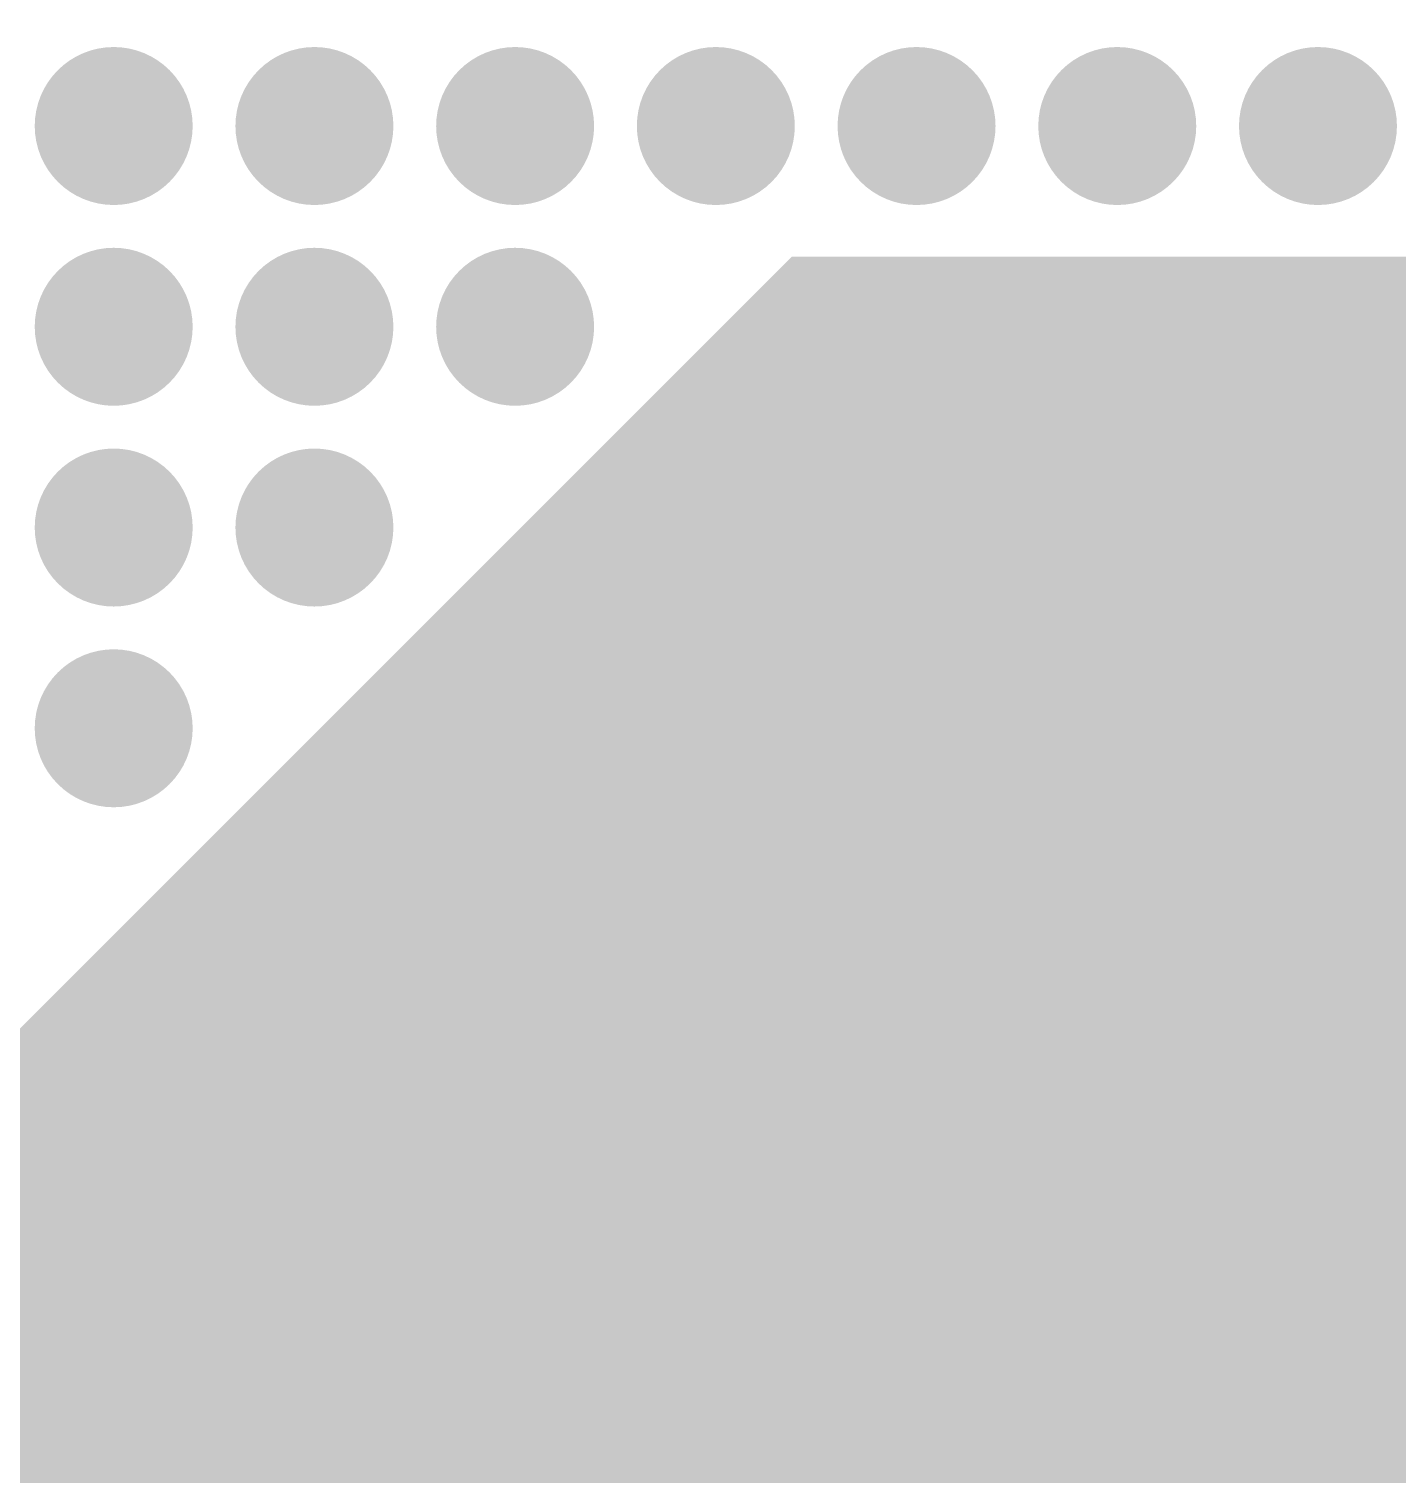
# Model space of a CAD drawing. Extents: x -11 to 221, y -93 to 178.
# Drawn here: x 108.15 to 125.46, y 137.88 to 156.17 of the extents above; entities that cross this region are included whole.
import ezdxf

# ---------------------------------------------------------------- set-up
doc = ezdxf.new("R2010")
doc.units = 0
doc.header["$MEASUREMENT"] = 0
doc.layers.get('0').update_dxf_attribs({"linetype": 'CONTINUOUS'})
for name, color, linetype in [('26-349-0_BOT', 7, 'CONTINUOUS'), ('26-349-0_DRD', 7, 'CONTINUOUS'), ('26-349-0_DRL', 2, 'CONTINUOUS'), ('26-349-0_IN1', 3, 'CONTINUOUS'), ('26-349-0_IN2', 5, 'CONTINUOUS'), ('26-349-0_SMB', 10, 'CONTINUOUS'), ('26-349-0_SMT', 14, 'CONTINUOUS'), ('26-349-0_TOP', 11, 'CONTINUOUS'), ('THRUHOLE_TAP', 15, 'CONTINUOUS')]:
    doc.layers.add(name, color=color, linetype=linetype)

# ---------------------------------------------------------------- blocks, each defined once
blk = doc.blocks.new('ROUND_2')
at = {"const_width": 0.99949}
blk.add_lwpolyline([(-0.499744, 0, 1), (0.499744, 0, 1)], format="xyb", close=True, dxfattribs=at)
blk = doc.blocks.new('ROUND_93')
at = {"const_width": 0.54991}
blk.add_lwpolyline([(-0.274954, 0, 1), (0.274954, 0, 1)], format="xyb", close=True, dxfattribs=at)

msp = doc.modelspace()

# ---------------------------------------------------------------- linework, layer by layer
at = {"layer": '26-349-0_DRD', "const_width": 0.254}
for points in [[(108.585, 155.575), (108.585, 154.305)], [(109.855, 155.575), (108.585, 155.575)], [(109.855, 155.575), (108.585, 154.305)], [(109.855, 154.305), (108.585, 155.575)], [(109.855, 154.305), (109.855, 155.575)], [(111.125, 155.575), (111.125, 154.305)], [(112.395, 155.575), (111.125, 155.575)], [(112.395, 155.575), (111.125, 154.305)], [(112.395, 154.305), (111.125, 155.575)], [(112.395, 154.305), (112.395, 155.575)], [(113.665, 155.575), (113.665, 154.305)], [(114.935, 155.575), (113.665, 155.575)], [(114.935, 155.575), (113.665, 154.305)], [(114.935, 154.305), (113.665, 155.575)], [(114.935, 154.305), (114.935, 155.575)], [(116.205, 155.575), (116.205, 154.305)], [(117.475, 155.575), (116.205, 155.575)], [(117.475, 155.575), (116.205, 154.305)], [(117.475, 154.305), (116.205, 155.575)], [(117.475, 154.305), (117.475, 155.575)], [(118.745, 155.575), (118.745, 154.305)], [(120.015, 155.575), (118.745, 155.575)], [(120.015, 155.575), (118.745, 154.305)], [(120.015, 154.305), (118.745, 155.575)], [(120.015, 154.305), (120.015, 155.575)], [(121.285, 155.575), (121.285, 154.305)], [(122.555, 155.575), (121.285, 155.575)], [(122.555, 155.575), (121.285, 154.305)], [(122.555, 154.305), (121.285, 155.575)], [(122.555, 154.305), (122.555, 155.575)], [(123.825, 155.575), (123.825, 154.305)], [(125.095, 155.575), (123.825, 155.575)], [(125.095, 155.575), (123.825, 154.305)], [(125.095, 154.305), (123.825, 155.575)], [(125.095, 154.305), (125.095, 155.575)], [(108.585, 154.305), (109.855, 154.305)], [(111.125, 154.305), (112.395, 154.305)], [(113.665, 154.305), (114.935, 154.305)], [(116.205, 154.305), (117.475, 154.305)], [(118.745, 154.305), (120.015, 154.305)], [(121.285, 154.305), (122.555, 154.305)], [(123.825, 154.305), (125.095, 154.305)], [(108.585, 153.035), (108.585, 151.765)], [(109.855, 153.035), (108.585, 153.035)], [(109.855, 153.035), (108.585, 151.765)], [(109.855, 151.765), (108.585, 153.035)], [(109.855, 151.765), (109.855, 153.035)], [(111.125, 153.035), (111.125, 151.765)], [(112.395, 153.035), (111.125, 153.035)], [(112.395, 153.035), (111.125, 151.765)], [(112.395, 151.765), (111.125, 153.035)], [(112.395, 151.765), (112.395, 153.035)], [(113.665, 153.035), (113.665, 151.765)], [(114.935, 153.035), (113.665, 153.035)], [(114.935, 153.035), (113.665, 151.765)], [(114.935, 151.765), (113.665, 153.035)], [(114.935, 151.765), (114.935, 153.035)], [(108.585, 151.765), (109.855, 151.765)], [(111.125, 151.765), (112.395, 151.765)], [(113.665, 151.765), (114.935, 151.765)], [(108.585, 150.495), (108.585, 149.225)], [(109.855, 150.495), (108.585, 150.495)], [(109.855, 150.495), (108.585, 149.225)], [(109.855, 149.225), (108.585, 150.495)], [(109.855, 149.225), (109.855, 150.495)], [(111.125, 150.495), (111.125, 149.225)], [(112.395, 150.495), (111.125, 150.495)], [(112.395, 150.495), (111.125, 149.225)], [(112.395, 149.225), (111.125, 150.495)], [(112.395, 149.225), (112.395, 150.495)], [(108.585, 149.225), (109.855, 149.225)], [(111.125, 149.225), (112.395, 149.225)], [(108.585, 147.955), (108.585, 146.685)], [(109.855, 147.955), (108.585, 147.955)], [(109.855, 147.955), (108.585, 146.685)], [(109.855, 146.685), (108.585, 147.955)], [(109.855, 146.685), (109.855, 147.955)], [(108.585, 146.685), (109.855, 146.685)]]:
    msp.add_lwpolyline(points, dxfattribs=at)
at = {"layer": '26-349-0_IN2', "const_width": 0.254}
for points in [[(160.147, 153.162), (117.856, 153.162), (102.616, 137.922), (90.805, 137.922)], [(118.0084, 153.162), (118.0084, 120.269)], [(118.237, 153.162), (118.237, 120.269)], [(118.4656, 153.162), (118.4656, 120.269)], [(118.6942, 153.162), (118.6942, 120.269)], [(118.9228, 153.162), (118.9228, 120.269)], [(119.1514, 153.162), (119.1514, 120.269)], [(119.38, 153.162), (119.38, 120.269)], [(119.6086, 153.162), (119.6086, 120.269)], [(119.8372, 153.162), (119.8372, 120.269)], [(120.0658, 153.162), (120.0658, 128.06426)], [(120.2944, 153.162), (120.2944, 128.2319)], [(120.523, 153.162), (120.523, 128.30556)], [(120.7516, 153.162), (120.7516, 128.3081)], [(120.9802, 153.162), (120.9802, 128.2446)], [(121.2088, 153.162), (121.2088, 128.08966)], [(121.4374, 153.162), (121.4374, 127.68834)], [(121.666, 153.162), (121.666, 120.269)], [(121.8946, 153.162), (121.8946, 120.269)], [(122.1232, 153.162), (122.1232, 120.269)], [(122.3518, 153.162), (122.3518, 120.269)], [(122.5804, 153.162), (122.5804, 126.38532)], [(122.809, 153.162), (122.809, 126.5682)], [(123.0376, 153.162), (123.0376, 126.64948)], [(123.2662, 153.162), (123.2662, 126.65964)], [(123.4948, 153.162), (123.4948, 126.60376)], [(123.7234, 153.162), (123.7234, 126.46406)], [(123.952, 153.162), (123.952, 126.1237)], [(124.1806, 153.162), (124.1806, 120.269)], [(124.4092, 153.162), (124.4092, 120.269)], [(124.6378, 153.162), (124.6378, 120.269)], [(124.8664, 153.162), (124.8664, 120.269)], [(125.095, 153.162), (125.095, 120.269)], [(125.3236, 153.162), (125.3236, 120.269)], [(125.5522, 153.162), (125.5522, 120.269)], [(174.244, 152.9588), (117.6528, 152.9588)], [(117.7798, 153.0858), (117.7798, 120.269)], [(117.5512, 152.8572), (117.5512, 120.269)], [(117.3226, 152.6286), (117.3226, 120.269)], [(174.244, 152.7302), (117.4242, 152.7302)], [(117.094, 152.4), (117.094, 120.269)], [(174.244, 152.5016), (117.1956, 152.5016)], [(174.244, 152.273), (116.967, 152.273)], [(174.244, 152.0444), (116.7384, 152.0444)], [(116.8654, 152.1714), (116.8654, 126.32182)], [(116.6368, 151.9428), (116.6368, 126.54026)], [(116.4082, 151.7142), (116.4082, 126.63932)], [(174.244, 151.8158), (116.5098, 151.8158)], [(116.1796, 151.4856), (116.1796, 126.66472)], [(174.244, 151.5872), (116.2812, 151.5872)], [(174.244, 151.3586), (116.0526, 151.3586)], [(174.244, 151.13), (115.824, 151.13)], [(115.951, 151.257), (115.951, 126.62408)], [(115.7224, 151.0284), (115.7224, 126.5047)], [(115.4938, 150.7998), (115.4938, 126.24054)], [(174.244, 150.9014), (115.5954, 150.9014)], [(115.2652, 150.5712), (115.2652, 120.269)], [(174.244, 150.6728), (115.3668, 150.6728)], [(174.244, 150.4442), (115.1382, 150.4442)], [(174.244, 150.2156), (114.9096, 150.2156)], [(115.0366, 150.3426), (115.0366, 120.269)], [(114.808, 150.114), (114.808, 120.269)], [(114.5794, 149.8854), (114.5794, 120.269)], [(174.244, 149.987), (114.681, 149.987)], [(114.3508, 149.6568), (114.3508, 120.269)], [(174.244, 149.7584), (114.4524, 149.7584)], [(174.244, 149.5298), (114.2238, 149.5298)], [(174.244, 149.3012), (113.9952, 149.3012)], [(114.1222, 149.4282), (114.1222, 120.269)], [(113.8936, 149.1996), (113.8936, 120.269)], [(113.665, 148.971), (113.665, 120.269)], [(174.244, 149.0726), (113.7666, 149.0726)], [(113.4364, 148.7424), (113.4364, 120.269)], [(174.244, 148.844), (113.538, 148.844)], [(174.244, 148.6154), (113.3094, 148.6154)], [(168.50106, 148.3868), (113.0808, 148.3868)], [(113.2078, 148.5138), (113.2078, 120.269)], [(112.9792, 148.2852), (112.9792, 120.269)], [(112.7506, 148.0566), (112.7506, 120.269)], [(168.50106, 148.1582), (112.8522, 148.1582)], [(112.522, 147.828), (112.522, 120.269)], [(168.50106, 147.9296), (112.6236, 147.9296)], [(168.50106, 147.701), (112.395, 147.701)], [(168.50106, 147.4724), (112.1664, 147.4724)], [(112.2934, 147.5994), (112.2934, 120.269)], [(112.0648, 147.3708), (112.0648, 120.269)], [(111.8362, 147.1422), (111.8362, 126.36754)], [(168.50106, 147.2438), (111.9378, 147.2438)], [(111.6076, 146.9136), (111.6076, 126.6317)], [(168.50106, 147.0152), (111.7092, 147.0152)], [(168.50106, 146.7866), (111.4806, 146.7866)], [(168.50106, 146.558), (111.252, 146.558)], [(111.379, 146.685), (111.379, 126.75108)], [(111.1504, 146.4564), (111.1504, 126.79172)], [(110.9218, 146.2278), (110.9218, 126.76632)], [(168.50106, 146.3294), (111.0234, 146.3294)], [(110.6932, 145.9992), (110.6932, 126.66726)], [(168.50106, 146.1008), (110.7948, 146.1008)], [(169.13352, 145.8722), (110.5662, 145.8722)], [(168.84904, 145.6436), (110.3376, 145.6436)], [(110.4646, 145.7706), (110.4646, 126.44882)], [(110.236, 145.542), (110.236, 120.269)], [(110.0074, 145.3134), (110.0074, 120.269)], [(168.67886, 145.415), (110.109, 145.415)], [(109.7788, 145.0848), (109.7788, 120.269)], [(168.57218, 145.1864), (109.8804, 145.1864)], [(168.5163, 144.9578), (109.6518, 144.9578)], [(168.50106, 144.7292), (109.4232, 144.7292)], [(109.5502, 144.8562), (109.5502, 120.269)], [(109.3216, 144.6276), (109.3216, 120.269)], [(109.093, 144.399), (109.093, 120.269)], [(168.52646, 144.5006), (109.1946, 144.5006)], [(108.8644, 144.1704), (108.8644, 120.269)], [(168.59504, 144.272), (108.966, 144.272)], [(168.71696, 144.0434), (108.7374, 144.0434)], [(168.91, 143.8148), (108.5088, 143.8148)], [(108.6358, 143.9418), (108.6358, 126.41072)], [(108.4072, 143.7132), (108.4072, 126.64948)], [(108.1786, 143.4846), (108.1786, 126.7587)], [(169.24782, 143.5862), (108.2802, 143.5862)], [(169.10812, 143.3576), (108.0516, 143.3576)], [(168.83634, 143.129), (107.823, 143.129)], [(168.67124, 142.9004), (107.5944, 142.9004)], [(168.5671, 142.6718), (107.3658, 142.6718)], [(168.51376, 142.4432), (107.1372, 142.4432)], [(168.50106, 142.2146), (106.9086, 142.2146)], [(168.529, 141.986), (106.68, 141.986)], [(168.60266, 141.7574), (106.4514, 141.7574)], [(168.72712, 141.5288), (106.2228, 141.5288)], [(168.92524, 141.3002), (105.9942, 141.3002)], [(169.2783, 141.0716), (105.7656, 141.0716)], [(169.08526, 140.843), (105.537, 140.843)], [(168.8211, 140.6144), (105.3084, 140.6144)], [(168.66108, 140.3858), (105.0798, 140.3858)], [(168.56202, 140.1572), (104.8512, 140.1572)], [(168.51122, 139.9286), (104.6226, 139.9286)], [(168.50106, 139.7), (104.394, 139.7)], [(168.53408, 139.4714), (104.1654, 139.4714)], [(168.60774, 139.2428), (103.9368, 139.2428)], [(168.73728, 139.0142), (103.7082, 139.0142)], [(168.94302, 138.7856), (103.4796, 138.7856)], [(169.3164, 138.557), (103.251, 138.557)], [(174.244, 138.3284), (103.0224, 138.3284)], [(174.244, 138.0998), (102.7938, 138.0998)], [(174.244, 137.8712), (90.805, 137.8712)]]:
    msp.add_lwpolyline(points, dxfattribs=at)
at = {"layer": '26-349-0_TOP', "const_width": 0.381}
for points in [[(170.02506, 159.97936), (169.6212, 159.97936), (160.655, 151.003), (119.38, 151.003), (103.124, 134.747), (99.695, 134.747), (94.361, 129.413), (94.361, 124.841), (93.98, 124.46), (93.345, 124.46), (93.345, 124.3838)], [(172.52442, 159.97936), (171.29506, 158.75), (169.291, 158.75), (160.909, 150.368), (119.634, 150.368), (103.378, 134.112), (99.949, 134.112), (96.393, 130.556), (96.393, 125.349), (95.4278, 124.3838), (95.25, 124.3838)], [(103.505, 124.3838), (103.9368, 124.3838), (104.521, 124.968), (104.521, 134.366), (119.888, 149.733), (161.798, 149.733), (169.164, 157.099), (169.64406, 157.099), (170.02506, 157.48)], [(172.52442, 157.48), (172.52442, 157.41142), (171.323, 156.21), (169.291, 156.21), (162.179, 149.098), (120.142, 149.098), (106.426, 135.382), (106.426, 124.7648), (106.045, 124.3838), (106.045, 121.285)]]:
    msp.add_lwpolyline(points, dxfattribs=at)

# ---------------------------------------------------------------- block references
at = {"layer": '26-349-0_BOT'}
for p in [(109.22, 154.94), (111.76, 154.94), (114.3, 154.94), (116.84, 154.94), (119.38, 154.94), (121.92, 154.94), (124.46, 154.94), (109.22, 152.4), (111.76, 152.4), (114.3, 152.4), (109.22, 149.86), (111.76, 149.86), (109.22, 147.32)]:
    msp.add_blockref('ROUND_2', p, dxfattribs=at)
at = {"layer": '26-349-0_DRL'}
for p in [(109.22, 154.94), (111.76, 154.94), (114.3, 154.94), (116.84, 154.94), (119.38, 154.94), (121.92, 154.94), (124.46, 154.94), (109.22, 152.4), (111.76, 152.4), (114.3, 152.4), (109.22, 149.86), (111.76, 149.86), (109.22, 147.32)]:
    msp.add_blockref('ROUND_93', p, dxfattribs=at)
at = {"layer": '26-349-0_IN1'}
for p in [(109.22, 154.94), (111.76, 154.94), (114.3, 154.94), (116.84, 154.94), (119.38, 154.94), (121.92, 154.94), (124.46, 154.94), (109.22, 152.4), (111.76, 152.4), (114.3, 152.4), (109.22, 149.86), (111.76, 149.86), (109.22, 147.32)]:
    msp.add_blockref('ROUND_2', p, dxfattribs=at)
at = {"layer": '26-349-0_IN2'}
for p in [(109.22, 154.94), (111.76, 154.94), (114.3, 154.94), (116.84, 154.94), (119.38, 154.94), (121.92, 154.94), (124.46, 154.94), (109.22, 152.4), (111.76, 152.4), (114.3, 152.4), (109.22, 149.86), (111.76, 149.86), (109.22, 147.32)]:
    msp.add_blockref('ROUND_2', p, dxfattribs=at)
at = {"layer": '26-349-0_SMB'}
for p in [(109.22, 154.94), (111.76, 154.94), (114.3, 154.94), (116.84, 154.94), (119.38, 154.94), (121.92, 154.94), (124.46, 154.94), (109.22, 152.4), (111.76, 152.4), (114.3, 152.4), (109.22, 149.86), (111.76, 149.86), (109.22, 147.32)]:
    msp.add_blockref('ROUND_2', p, dxfattribs=at)
at = {"layer": '26-349-0_SMT'}
for p in [(109.22, 154.94), (111.76, 154.94), (114.3, 154.94), (116.84, 154.94), (119.38, 154.94), (121.92, 154.94), (124.46, 154.94), (109.22, 152.4), (111.76, 152.4), (114.3, 152.4), (109.22, 149.86), (111.76, 149.86), (109.22, 147.32)]:
    msp.add_blockref('ROUND_2', p, dxfattribs=at)
at = {"layer": '26-349-0_TOP'}
for p in [(109.22, 154.94), (111.76, 154.94), (114.3, 154.94), (116.84, 154.94), (119.38, 154.94), (121.92, 154.94), (124.46, 154.94), (109.22, 152.4), (111.76, 152.4), (114.3, 152.4), (109.22, 149.86), (111.76, 149.86), (109.22, 147.32)]:
    msp.add_blockref('ROUND_2', p, dxfattribs=at)
at = {"layer": 'THRUHOLE_TAP'}
for p in [(109.22, 154.94), (111.76, 154.94), (114.3, 154.94), (116.84, 154.94), (119.38, 154.94), (121.92, 154.94), (124.46, 154.94), (109.22, 152.4), (111.76, 152.4), (114.3, 152.4), (109.22, 149.86), (111.76, 149.86), (109.22, 147.32)]:
    msp.add_blockref('ROUND_93', p, dxfattribs=at)

doc.saveas('drawing.dxf')
